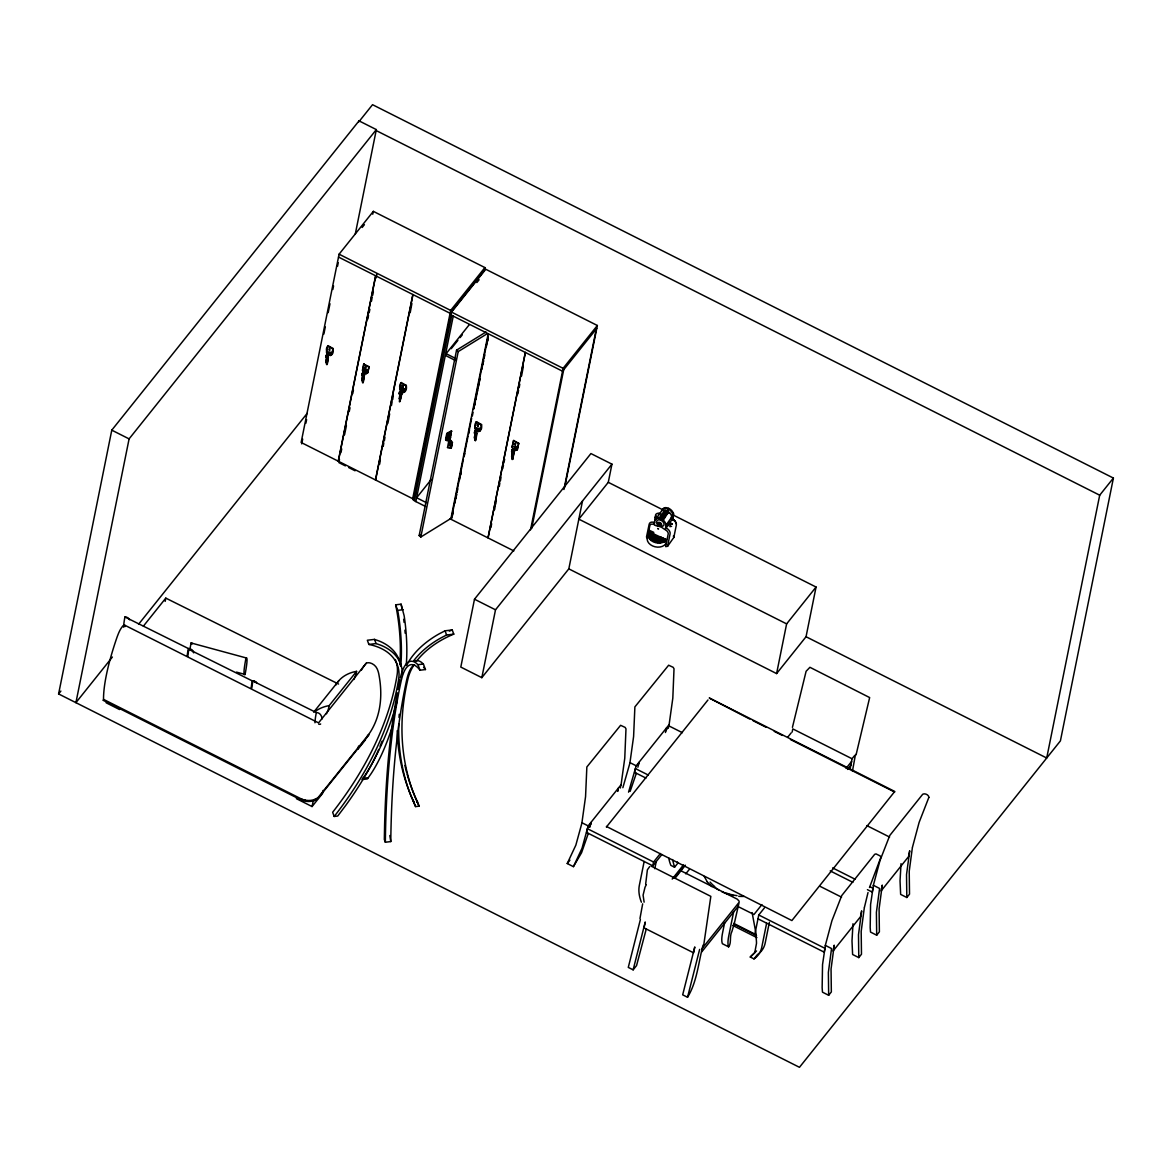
<?xml version="1.0" encoding="UTF-8"?>
<svg xmlns="http://www.w3.org/2000/svg" width="1172" height="1172" viewBox="0 0 1172 1172"><rect width="100%" height="100%" fill="white"/><g stroke="black" fill="none" stroke-linecap="round" stroke-linejoin="round"><path stroke-width="1.5" d="M389.822 835.519L390.774 841.569L385.339 842.243L384.328 839.518L384.592 825.454A454.941 128.407 83.1 0 1 397.323 692.784M658.078 524.587A4.117 2.666 35.3 0 1 658.195 519.914A4.117 2.666 35.3 0 1 663.821 523.122A4.117 2.666 35.3 0 1 660.788 526.125C659.558 525.261 656.364 523.708 660.012 525.862M327.486 358.837L327.501 357.533M363.408 376.3L363.525 376.402M400.824 395.74L400.765 394.407M475.92 434.885L475.935 433.581M513.014 452.407L513.072 453.725L513.175 452.333M639.956 918.57L642.666 903.846M666.912 510.904L665.476 510.377L659.191 518.42L664.099 511.446A2.183 1.377 -10.7 0 0 664.29 510.596L664.29 510.567M655.324 517.13L656.906 516.281M657.067 517.423C656.657 514.274 653.742 518.214 655.265 519.972M669.901 523.825L671.82 523.913M671.805 524.089L669.593 522.111L667.952 525.803M852.996 923.756L852 940.882L852.601 954.491L858.783 957.597L861.479 954.242L861.186 931.359L864.35 907.494M901.034 863.661L900.037 880.787L900.638 894.397L906.82 897.503L909.516 894.148L909.223 871.265L912.402 847.4M673.314 515.548L672.318 519.269L675.277 521.452A4.161 2.71 35.3 0 1 675.746 523.166L675.687 523.591M645.669 884.084L647.384 869.785L649.669 866.635M667.073 510.992L670.516 513.834A5.919 3.853 35.3 0 1 671.468 517.453L671.263 519.137L673.285 514.889A5.919 3.853 35.3 0 0 668.714 508.355A5.919 3.853 35.3 0 0 662.502 509.937L661.946 510.728M668.289 511.681L662.59 519.738L659.001 518.053M400.707 395.74L400.56 394.495M475.993 434.812L476.55 433.874M852.454 771.103L855.472 754.475M850.242 768.143L852.044 758.753L854.329 755.896M581.898 822.964L585.561 796.638L586.85 766.986L620.603 725.307L625.145 727.402L625.98 728.881L624.764 758.24L621.101 784.551M629.935 762.869L633.598 736.543L634.887 706.892L668.641 665.213L673.182 667.322L674.017 668.787L672.816 698.146L669.139 724.457M165.179 601.368L165.794 598.116L338.562 684.038M665.476 510.377L662.825 510.303A5.919 3.853 35.3 0 0 660.7 512.501C658.561 516.178 648.643 525.862 658.342 526.052A2.154 1.406 35.3 0 1 657.639 523.386A2.154 1.406 35.3 0 1 660.788 524.822A2.154 1.406 35.3 0 1 659.265 526.55M703.669 945.496L710.833 896.375L651.192 866.152M792.155 732.09L792.785 728.896L852.044 758.753M359.028 120.863L358.837 121.829L372.535 104.689L1113.4 478.059L1060.411 740.88L799.465 1067.311L58.6 693.941L111.779 430.153L359.028 120.863L376.344 129.594L355.248 234.254M376.344 129.594L129.096 438.885L75.916 702.658L112.38 657.053M338.518 257.064L450.077 313.29L484.314 270.454L484.9 267.582L373.341 211.356L339.089 254.192L301.131 442.474L412.69 498.701L413.863 497.236M301.717 443.88L302.684 439.104M305.892 423.195L306.61 419.62M323.868 334.049L325.303 326.915M328.175 312.66L329.977 303.738M332.848 289.484L333.566 285.909M337.521 266.308L338.239 262.733M326.446 352.113L328.028 345.652L333.082 348.509C334.87 360.654 322.022 352.289 328.028 345.652M325.919 361.738L327.032 356.185L328.233 358.91C326.68 371.421 325.01 359.526 327.296 356.127M326.798 359.965L326.827 361.987M329.273 350.501L329.537 349.183A1.831 1.143 42.7 0 1 329.083 349.168L329.098 348.919M326.563 362.031L326.856 359.76M326.856 364.521L327.984 358.954L327.032 356.185M329.654 350.838L329.654 348.802M331.486 354.97L333.082 348.509M372.755 214.227L373.341 211.356M375.626 275.757L338.239 461.167L339.397 459.717M375.743 275.83L338.356 461.241L339.528 459.776M340.964 452.641L341.711 448.92M344.553 434.812L346.414 425.641M349.227 411.636L350.018 407.739M352.699 393.748L353.431 390.1M367.92 318.945L368.521 315.283M369.165 312.763L369.869 309.276M371.509 301.116L372.11 297.468M372.681 295.315L373.385 291.828M376.183 277.94L376.783 274.307M363.657 364.199L362.426 370.249L364.433 368.77L366.953 370.176L367.481 373.106L369.077 366.646L363.657 364.199L368.697 367.056M362.807 369.839L364.023 363.789M361.914 379.875L363.027 374.322L364.228 377.047C362.675 389.558 361.005 377.662 363.276 374.264M364.829 367.334C366.865 365.254 365.019 371.685 365.532 367.319A1.831 1.143 42.7 0 1 365.078 367.305L364.99 367.378A1.831 1.143 42.7 0 0 365.459 367.407M362.558 380.168L362.837 377.897L362.822 380.138M362.851 382.658L363.979 377.106L363.027 374.322M369.077 366.646L367.862 372.667L366.235 373.751L364.184 371.832L364.917 373.062M375.465 479.934L412.852 294.524M375.582 479.993L412.969 294.582M379.625 464.273L380.27 460.45M383.229 446.444L383.815 442.826M384.357 440.818L384.958 437.171M387.903 423.268L389.646 413.906M391.492 405.439L392.093 401.82M392.664 399.637L393.265 395.99M410.185 312.748L411.899 303.533M296.37 798.645L312.06 806.556L312.983 801.985L315.078 799.363M399.652 389.016L401.249 382.555L406.303 385.412C408.09 397.557 395.242 389.192 401.249 382.555M399.139 398.641L400.253 393.074L401.454 395.814C396.678 412.559 402.084 388.943 400.018 391.873M399.681 398.553L400.414 397.059L400.048 398.89M402.186 385.705L402.23 386.145A1.831 1.143 42.7 0 0 402.685 386.159L402.758 386.086A1.831 1.143 42.7 0 1 402.304 386.057L402.392 385.749M399.784 398.934L400.077 396.663M402.538 385.837C404.604 385.427 401.718 389.866 402.685 386.159M402.758 386.086L402.421 387.478M400.077 401.425L401.205 395.858L399.564 391.712M402.875 387.742L403.315 385.822M323.135 790.426L322.52 793.488L312.06 806.556M404.706 391.873L406.303 385.412M358.573 746.11L357.958 749.157L365.488 739.737M412.69 498.701L450.663 310.419L484.9 267.582M413.277 500.107L451.249 311.825M564.758 487.142L597.354 325.494L485.779 269.267L451.542 312.104L450.971 314.975L562.531 371.202L596.768 328.365M451.762 315.297L414.361 500.84L425.553 506.48M415.84 501.587L453.256 316.044M469.298 324.659L446.107 353.68L445.712 355.585L455.469 360.507M463.394 459.248L451.528 518.083L420.821 537.01L419.166 535.56L456.553 350.15L486.028 331.984M420.821 537.01L458.208 351.6L487.376 333.61M449.345 435.75L447.059 436.98L446.049 439.808L450.634 437.376L451.396 430.871L446.81 433.318L445.594 439.368L446.429 440.526L447.572 439.91M446.049 439.808L447.279 433.757L451.85 431.325M448.7 434.68L449.081 434.255M448.671 435.838L449.447 433.787M447.543 447.47L448.642 441.698L452.407 442.386L451.279 447.938L447.543 447.47L451.279 447.938M450.488 435.398L451.396 430.871M449.345 445.199L449.403 444.686A1.465 0.996 6.6 0 0 450.092 444.481L450.092 444.671A1.465 0.996 6.6 0 1 449.403 444.891L449.535 445.184M449.33 444.994L449.521 444.979A1.729 1.187 6.6 0 0 450.048 444.833L450.282 446.429L450.649 444.408M451.264 447.748L452.407 442.386M488.197 333.742L450.81 519.152L451.967 517.687M464.112 455.674L468.068 436.072M468.785 432.497L471.657 418.243M473.459 409.321L488.197 336.232M452.231 515.709L452.949 512.149M454.751 503.242L456.553 494.335M459.424 480.081L461.211 471.173M464.083 456.919L464.801 453.359M468.756 433.772L469.474 430.197M472.345 415.943L473.063 412.383M473.781 408.823L476.301 396.356M477.019 392.796L479.89 378.541M481.692 369.634L483.494 360.727M486.365 346.473L488.153 337.565L487.567 341.199M452.333 515.9L453.081 512.193M455.923 498.071L456.641 494.511M457.051 492.504L457.769 488.914M460.596 474.909L461.314 471.334M474.616 405.38L475.334 401.806M475.832 399.403L477.634 390.452M478.22 387.551L480.007 378.629M482.893 364.375L483.611 360.8M484.08 358.456L484.783 354.97M474.88 428.161L476.477 421.7L481.516 424.557C483.303 436.717 470.47 428.337 476.477 421.7M474.352 437.786L475.48 432.234L476.682 434.959C475.129 447.47 473.459 435.574 475.729 432.175M475.642 436.218L475.012 438.079L475.349 435.896M477.356 425.172L477.517 425.216A1.831 1.143 42.7 0 0 477.986 425.231L477.912 425.319A1.831 1.143 42.7 0 1 477.443 425.29L477.605 424.894M475.012 438.079L475.554 435.911M477.956 424.938L478.088 426.886L477.986 425.231M475.305 440.569L476.418 435.017L475.48 432.234M479.919 431.018L481.516 424.557M568.816 568.86L776.597 673.578L786.617 623.885L578.836 519.152L608.283 482.322L611.945 464.156L590.922 453.564L474.484 599.214L460.801 667.073L481.824 677.665L568.816 568.86L582.499 501.001M490.995 527.532L491.625 523.738M494.599 509.703L495.185 506.084M495.727 504.107L496.327 500.459M499.272 486.527L499.858 482.908M500.415 480.828L501.015 477.18M502.744 468.639L503.462 465.079M503.901 462.852L504.634 459.278M517.965 393.836L518.551 390.203M519.196 387.698L519.782 384.138M521.555 376.007L523.298 366.69M513.702 440.467L512.105 446.928L513.702 440.467L518.757 443.324L517.16 449.784L518.757 443.324M511.593 456.553L512.706 450.986L513.907 453.725C510.875 467.833 512.457 452.099 512.164 450.473M514.508 444.012C516.559 441.917 514.698 448.363 515.211 443.998A1.831 1.143 42.7 0 1 514.757 443.968L514.669 444.056A1.831 1.143 42.7 0 0 515.138 444.071M512.237 456.846L512.516 454.575L512.501 456.802M512.53 459.336L513.658 453.769L512.706 450.986M481.824 677.665L495.507 609.806L611.945 464.156M530.535 529.861L563.102 368.33L597.354 325.494M531.707 528.411L563.688 369.737M563.937 489.5L596.299 328.951M590.263 825.469L590.864 822.524L589.824 827.315M658.884 525.73L659.045 524.924M656.818 540.746C655.837 529.436 676.054 550.796 657.419 537.391M660.935 520.28L668.714 508.355M663.22 510.23L664.099 510.567M667.63 513.761L667.894 512.413M673.343 536.073L673.9 537.333L667.571 546.313L665.667 546.621L668.23 533.787A4.161 2.71 35.3 0 0 665.476 529.832L665.769 525.51A6.065 4.424 11.4 0 0 666.282 524.455M749.787 719.051L709.221 697.97L894.749 791.466L791.891 920.562L606.481 826.48M669.197 524.03L669.593 522.111M668.333 523.884L670.238 524.748L669.857 526.668L671.615 526.316M617.703 791.144L618.289 788.199L617.615 791.393M667.571 546.313L670.076 533.89A5.596 3.633 35.3 0 0 665.769 527.737M673.827 537.465L676.332 525.041A5.596 3.633 35.3 0 0 672.025 518.888M638.301 765.375L638.901 762.43L637.876 767.221M665.447 732.529L666.341 728.105L665.652 731.299M644.161 861.479L639.341 885.373A42.983 27.498 38.6 0 0 641.392 902.206M653.58 862.021L587.348 828.648L586.586 832.472L652.819 865.844L653.58 862.021L660.393 853.509M654.796 868.73L656.232 861.567M724.648 922.584L722.582 932.824A42.983 10.328 -63.3 0 0 722.421 943.738L728.618 946.844C731.753 943.079 729.204 936.267 731.987 931.271A55.509 13.346 -63.3 0 1 734.126 924.239L739.151 902.235L702.468 948.104L701.691 951.928L738.375 906.059M733.584 912.05L728.764 935.945A42.983 10.328 -63.3 0 0 728.618 946.844M776.597 673.578L806.043 636.733L816.064 587.04L673.211 515.05M764.422 907.89L758.753 914.98L755.09 933.132L755.896 936.736A55.509 35.497 38.6 0 1 756.497 943.431L754.753 952.646L750.27 957.026L753.977 958.901L757.405 954.623A42.983 27.498 38.6 0 0 765.243 942.771L769.374 922.291M766.635 923.17L761.815 947.064A42.983 27.498 38.6 0 1 753.977 958.901M1113.4 478.059L1099.702 495.199L1046.713 758.02L806.043 636.733M329.098 353.944L326.871 355.424L328.893 353.827M329.083 354.193C328.16 354.091 327.97 354.53 328.189 355.175M364.873 371.978L362.968 373.648L363.598 372.843M365.093 372.081L363.862 374.322L362.28 373.385M401.483 392.517C402.055 388.122 400.106 394.788 402.113 390.73M401.483 392.298L400.297 391.536M513.351 449.945L512.428 450.019L513.453 450.253L514.772 448.378L513.629 450.048M640.395 919.537L628.28 967.398L633.144 969.845L636.557 965.567L646.255 929.015M699.64 949.393L687.539 997.269L682.675 994.823L694.791 946.947L693.604 952.836L644.058 927.872L645.245 921.983L633.144 969.845M703.068 945.115C698.409 962.49 697.062 981.946 687.539 997.269M792.433 727.358L806.102 671.292L809.925 667.293L869.653 697.574L856.073 754.841M448.979 440.233L449.696 441.214M588.168 825.879L582.03 848.264L573.416 866.65L567.233 863.53L575.848 845.144L581.986 822.773L588.168 825.879L620.984 784.844L620.296 788.038M668.333 727.944L669.022 724.75L636.206 765.785L628.544 792.169M825.264 945.614L831.93 920.709L841.745 895.554L874.664 854.344L876.026 853.905L880.289 856L880.875 857.318L869.478 887.526M864.467 907.201L868.013 892.537M873.301 885.519L879.967 860.614L889.782 835.46L922.701 794.264C924.708 792.887 929.162 794.953 928.825 797.473M912.505 847.107L919.126 822.378L928.898 797.297M448.964 440.042L449.55 441.522L450.986 440.95M447.865 439.295L450.356 441.17M450.912 440.906L448.905 440.233M476.462 431.223L474.689 432.234M664.949 529.583L659.88 526.169M327.75 355.673L327.428 354.31L326.197 355.35M362.192 373.707L362.895 372.506L363.672 373.267M400.736 391.638L399.476 392.034M474.631 431.399C475.451 429.201 477.502 431.662 475.261 430.739M513.717 449.799L512.574 449.169L511.871 450.151M588.285 833.438L581.561 852.733L573.416 866.65M636.323 773.344L630.14 791.364M449.154 440.115L450.297 439.822L451.308 441.141A2.915 1.187 -46.4 0 1 451.132 441.873L450.722 442.782M327.208 355.658L327.647 354.808M328.204 355.834L328.35 355.072M362.192 373.487L363.071 372.769M363.13 373.883L363.95 373.37M401.088 392.137L399.916 392.723L400.311 391.638M475.114 431.457L476.008 431.179L476.184 432.19M476.374 430.549L476.081 432.336L474.719 431.076M513.014 449.447C515.299 452.67 509.249 447.733 515.079 450.678L516.427 449.784L515.68 447.719L513.585 446.547L512.237 447.44L512.984 449.506M513.863 450.649L513.6 449.315M662.385 519.87L668.86 509.483A5.919 3.853 35.3 0 1 672.728 515.68M661.198 524.382L657.975 523.239L659.572 523.195M622.859 787.716L630.023 762.679L636.206 765.785M450.488 442.884L449.418 442.957A3.428 1.392 -46.4 0 1 449.55 442.137L449.711 441.756M450.077 441.214L449.667 442.108A2.915 1.187 -46.4 0 0 449.491 442.855L450.722 442.489M450.912 442.064L451.161 441.771A3.428 1.392 -46.4 0 0 451.367 440.906L450.444 440.994M657.199 517.277L655.338 516.94L656.877 517.526M661.902 519.328L659.748 518.2L662.048 519.313L667.615 511.256M672.86 519.474L672.464 518.947A6.065 4.424 11.4 0 1 671.585 519.841M671.864 523.811C667.234 524.455 674.882 522.331 670.238 524.748M449.696 441.815L450.546 440.643M327.208 357.636L327.647 358.866M326.168 357.196L326.021 356.815A3.428 2.08 39.4 0 1 326.094 356.024L327.457 355.526M326.446 355.907L326.255 356.171A2.915 1.773 39.4 0 0 326.124 356.933L326.387 357.724M364.023 376.051A2.915 1.773 39.4 0 0 364.155 375.289A2.915 1.773 39.4 0 1 364.096 375.963L363.349 376.505M364.038 376.417L364.258 376.109A3.428 2.08 39.4 0 0 364.404 375.23L364.346 374.908M474.763 431.765L474.543 432.072A3.428 2.08 39.4 0 0 474.382 432.951L474.543 433.596M512.765 449.55C510.26 451.747 515.49 450.326 511.93 450.986A2.915 1.773 39.4 0 0 511.798 451.733M513.775 452.641L512.823 453.154M513.717 453.095L513.937 452.788A3.428 2.08 39.4 0 0 514.01 451.982L513.365 450.502M327.838 355.35L327.896 356.361M327.94 354.501L327.882 356.171L326.285 355.248M362.851 373.004L364.111 375.025M363.833 373.487L362.705 373.78L364.14 373.839M400.194 391.682L399.476 393.074A2.915 1.773 39.4 0 0 399.344 393.821M401.498 392.415L400.326 393.221M475.407 430.842L475.143 431.867L477.546 429.992M660.481 518.669L666.194 510.611M661.374 519.064L662.927 520.104A2.139 1.333 -20.8 0 1 662.458 519.914M667.762 513.131L663.411 520.046M668.934 512.149C668.406 513.863 671.629 512.472 668.245 512.721A2.168 1.641 38.1 0 0 667.762 513.131M671.468 517.453L665.769 525.51A5.919 3.853 35.3 0 0 663.821 520.734L659.514 518.844M671.219 518.727L672.464 516.955M665.886 528.25L672.464 518.947M659.777 518.449L659.338 518.771M362.177 227.471L364.419 224.658M58.6 693.941L60.885 691.084M138.574 624.266L307.211 413.32M143.409 626.126L165.794 598.116M476.872 282.569L479.114 279.756M451.235 348.685L457.871 340.393M460.069 337.624L462.281 334.87M414.243 495.331L416.5 492.518M431.237 479.48L416.617 497.763L426.33 502.656M313.686 712.166L338.796 680.756M326.461 713.792A59.127 37.812 38.6 0 0 329.171 705.617L356.566 671.351A59.127 37.812 38.6 0 1 353.856 679.511M366.265 663.191L318.55 722.875L124.774 625.218A7.442 1.787 -63.3 0 0 118.811 632.675A26.136 6.285 -63.3 0 0 116.614 638.418A148.229 35.629 -63.3 0 0 103.517 699.362A5.142 1.231 -63.3 0 0 103.312 700.373L301.614 800.198A14.313 10.445 11.4 0 0 318.198 798.191L368.491 735.459A5.142 3.282 38.6 0 0 368.697 734.448A148.229 94.8 38.6 0 0 378.761 673.885A26.136 16.716 38.6 0 0 377.032 668.611A7.442 4.761 38.6 0 0 366.265 663.191A114.959 73.528 38.6 0 0 361.372 670.091M368.697 734.448L318.403 797.18A14.313 10.445 11.4 0 1 301.805 799.187L103.517 699.362M588.49 827.227L590.747 824.385M666.004 730.259L668.26 727.431M567.233 863.53L569.914 860.16M606.378 827.051L707.961 699.977M786.617 623.885L816.064 587.04M652.819 865.844L661.887 854.505M668.758 858.021A42.983 27.498 38.6 0 0 670.853 865.361L674.559 867.236L677.987 862.958L677.445 862.035M672.186 879.073L683.466 864.951M674.134 878.194L684.258 865.537M675.336 877.872L685.386 865.214M787.804 737.085L791.144 732.91M685.767 873.843L689.165 869.58M846.067 768.393L851.619 761.448L850.857 765.257L847.517 769.433M761.917 904.579L753.977 914.512L737.657 906.352M750.27 957.026L756.541 950.946M828.663 995.292L828.37 972.408L831.549 948.544L825.366 945.423L822.539 964.6L822.143 987.674L822.48 992.171L828.663 995.292L831.344 991.922L831.051 969.039L834.23 945.174L833.043 951.063L860.482 916.753L861.669 910.849L858.49 934.729L858.783 957.597M876.7 935.197L876.407 912.314L879.586 888.449L873.404 885.329L870.576 904.506L870.181 927.579L870.518 932.077L876.7 935.197L879.381 931.828L879.088 908.945L882.267 885.08L881.08 890.969L908.52 856.659L909.706 850.769L906.527 874.634L906.82 897.503M448.114 438.885L449.696 439.998M450.195 440.174L449.345 440.203L450.737 440.584M363.833 373.678L365.034 372.388M400.839 392.327L402.318 390.847M476.125 431.179L477.326 429.89M671.79 523.972L670.018 523.723M401.263 391.331L402.304 391.096M477.37 430.974L476.623 429.743L478.674 431.662L480.3 430.578L479.407 428.088M514.596 449.74L513.863 448.51L515.914 450.429L517.541 449.345L515.372 446.151L517.878 447.616M328.116 358.192L327.149 358.559M362.309 375.89L364.111 376.329M399.725 392.459L399.315 392.928A3.428 2.08 39.4 0 0 399.169 393.807L399.418 393.748M474.689 431.853L476.799 432.82M512.208 450.663L512.047 450.795A2.915 1.773 39.4 0 0 511.871 451.66M448.363 435.061L448.612 435.032A1.831 0.82 -45.9 0 0 449.037 434.607M328.145 355.702L326.929 355.936M400.531 392.84L401.366 392.605M405.087 391.433L403.461 392.517L402.201 391.8M419.166 535.56L420.396 534.813M447.059 436.98L450.531 435.164M416.456 661.36A66.555 41.416 -20.5 0 1 453.784 634.125L452.216 629.935L445.038 630.814L439.573 633.627A69.924 43.511 -20.5 0 0 406.596 665.462M453.784 634.125L446.605 635.004L441.126 637.817A69.924 43.511 -20.5 0 0 413.643 660.832M326.534 355.849L327.31 355.936M327.633 358.236L328.101 357.826A2.915 1.773 39.4 0 0 328.233 357.079L328.028 356.61M362.705 373.59L362.089 374.161A3.428 2.08 39.4 0 0 361.943 375.04M363.921 376.505L362.236 375.26M476.374 434.416L475.349 434.519M450.693 440.789L450.136 441.273M450.707 443.045L449.77 443.119M656.818 517.819L655.382 516.837M327.31 354.691L326.578 352.625L327.926 351.732L330.006 352.904L330.753 354.97L326.197 355.57M476.052 430.754L474.938 431.706M362.983 373.78L362.251 374.322A2.915 1.773 39.4 0 0 362.119 375.069L361.987 375.362M400.619 395.491L401.483 394.876A3.428 2.08 39.4 0 0 401.63 393.997L401.322 393.06M475.803 434.416L476.418 434.065A2.915 1.773 39.4 0 0 476.608 433.201L476.565 432.937M513.38 453.286L512.003 452.202M449.579 442.034A2.915 1.187 -46.4 0 0 449.403 442.767L450.927 442.489M399.769 663.982A66.555 18.781 83.1 0 0 395.653 604.825L401.088 604.166L404.15 615.783A69.924 19.734 83.1 0 1 406.215 665.271M395.653 604.825L397.704 610.363L403.139 609.704M400.56 666.194A69.924 43.511 -20.5 0 0 379.083 640.981L374.513 639.385L367.334 640.249L368.887 644.439A66.555 41.416 -20.5 0 1 398.627 679.379A451.469 280.928 -20.5 0 1 334.21 816.459L337.726 816.034L345.491 805.75A454.941 283.082 -20.5 0 0 396.942 701.838M368.887 644.439L376.08 643.56L380.651 645.157A69.924 43.511 -20.5 0 1 402.304 674.589M400.326 678.105A69.924 19.734 83.1 0 1 416.075 663.015L417.965 664.685L423.4 664.026L425.465 669.549L420.03 670.208A66.555 18.781 83.1 0 0 401.234 680.698A451.469 127.44 83.1 0 0 385.339 842.243M362.837 778.355L368.272 777.695M416.719 802.073L417.525 801.97L419.093 806.16L415.562 806.585L411.68 797.707A454.941 283.082 -20.5 0 1 398.744 723.857M512.75 449.447L513.512 449.638M659.06 518.302L658.371 518.244A5.919 3.853 35.3 0 0 655.002 520.558M362.353 373.604L363.203 373.809M400.692 395.404L399.549 394.29M190.084 648.424A59.127 4.263 -74.8 0 1 191.08 642.959L246.017 657.888A62.306 4.498 -74.8 0 1 245.08 674.442L236.495 672.113M475.656 434.534L474.763 433.801M654.181 524.631L653.654 524.411A4.161 2.71 35.3 0 0 649.903 525.364L647.296 538.168L646.49 537.084L649.156 524.28A5.596 3.633 35.3 0 1 655.002 522.785M672.977 516.222L673.006 516.237A6.065 4.424 11.4 0 0 673.314 512.838M660.407 536.908L666.355 539.633M363.51 372.886L363.774 373.692M123.573 627.167A75.682 18.62 -63.6 0 1 124.935 616.97L188.34 648.512A79.74 19.631 -63.6 0 1 193.717 652.863M251.804 688.111A75.682 18.62 -63.6 0 1 252.918 681.049L316.323 712.576A79.74 19.631 -63.6 0 1 322.241 718.802M187.769 656.437A75.682 18.62 -63.6 0 1 188.882 649.376L252.288 680.903A79.74 19.631 -63.6 0 1 256.038 682.5M376.153 130.546L1099.702 495.199M339.089 254.192L450.663 310.419M451.542 312.104L563.102 368.33M446.107 353.68L455.849 358.588M608.283 482.322L663.469 510.128M338.898 462.618L345.374 465.885M348.611 467.511L355.072 470.778M449.843 518.713L513.849 550.913M753.039 720.692L766.063 727.255M774.209 731.357L782.339 735.445M790.47 739.547L894.632 792.038M474.484 599.214L495.507 609.806M111.779 430.153L129.096 438.885M669.388 726.142L682.397 732.69M866.811 825.586L889.577 837.057M648.321 775.058L635.385 768.554L634.623 772.377L645.933 778.076M832.633 867.91L855.252 879.308M869.785 886.633L873.023 888.273L872.246 892.082L867.412 889.651M830.245 870.928L852.864 882.326M820.4 886.501L841.54 897.151M681.679 871.162L737.349 899.217L739.093 901.136M758.753 914.98L824.985 948.353L824.209 952.177L757.976 918.804M733.701 923.404L756.233 934.758L752.116 912.592M733.672 923.99L756.511 935.505M732.661 925.397L756.907 937.615M106.139 702.775L119.544 709.543M476.799 431.325L479.187 431.018L478.454 428.952L476.359 427.78L475.012 428.674L475.759 430.739M513.336 440.877L518.376 443.734M476.096 422.11L481.15 424.967M400.883 382.966L405.922 385.822M327.662 346.062L332.702 348.919M364.433 368.77L368.198 370.938M475.451 434.226L474.777 433.435M400.604 392.517L401.249 393.514M399.842 394.759L401.322 394.73A2.915 1.773 39.4 0 0 401.454 393.968M327.384 355.614L328.189 356.537M363.921 372.637L364.258 373.765M456.553 350.15L458.208 351.6M423.4 664.026L421.51 662.356A69.924 19.734 83.1 0 0 413.994 661.36M673.9 519.841L675.277 521.467M449.667 443.265L449.242 442.928A3.428 1.392 -46.4 0 1 449.447 442.049M326.065 357.152L327.428 358.339M707.273 881.857L711.961 886.662M401.146 392.81L401.513 393.748M363.906 374.044L364.287 374.996M674.559 867.236L672.508 859.559M704.255 876.422L707.258 881.827M511.93 452.656L511.622 451.718A3.428 2.08 39.4 0 1 511.768 450.839L511.959 450.063M410.112 793.517L414.009 802.395M445.038 630.814L446.605 635.004M417.965 664.685L420.03 670.208M374.513 639.385L376.08 643.56M413.086 800.286L415.562 806.585M334.21 816.459L332.643 812.284A451.469 280.928 -20.5 0 0 397.059 675.189A66.555 41.416 -20.5 0 0 395.286 659.558M475.261 427.751L476.154 430.241M330.958 352.04L331.866 354.53L330.24 355.614L327.721 354.193L326.812 351.703M644.117 902.162L643.091 895.13L645.01 887.292A55.509 35.497 38.6 0 1 646.314 884.772M511.842 456.509L512.779 459.292M474.616 437.742L475.554 440.526M399.388 398.597L400.341 401.381M362.163 379.831L363.1 382.614M326.168 361.694L327.12 364.477M476.55 432.585L476.784 433.23A3.428 2.08 39.4 0 1 476.638 434.109M513.863 451.616L513.834 451.967A2.915 1.773 39.4 0 1 513.702 452.714M401.337 393.777L401.381 394.056A2.915 1.773 39.4 0 1 401.249 394.803M364.184 374.937L364.331 375.318A3.428 2.08 39.4 0 1 364.184 376.197M362.163 375.348L362.192 374.981A2.915 1.773 39.4 0 1 362.309 374.234M328.189 356.801L328.336 357.182A3.428 2.08 39.4 0 1 328.189 358.061M397.704 610.363L398.714 616.443A69.924 19.734 83.1 0 1 400.78 665.93M658.137 524.397A2.154 1.406 35.3 0 1 658.84 522.316A2.154 1.406 35.3 0 1 661.565 524.192A2.154 1.406 35.3 0 1 659.924 525.627M662.092 510.201A5.919 3.853 35.3 0 1 668.157 509.146M661.198 518.976A5.919 1.245 -65.3 0 1 661.872 518.112M672.406 515.783A6.065 4.424 11.4 0 0 673.285 514.889L672.274 519.87A6.065 4.424 11.4 0 0 671.893 515.372M665.711 543.837A9.889 7.222 11.4 0 1 652.584 545.947A9.889 7.222 11.4 0 1 648.145 535.78M672.142 515.563A6.446 4.703 11.4 0 1 672.552 520.339M655.412 515.431A5.596 3.633 35.3 0 1 660.583 513.658M658.078 513.893A4.161 2.71 35.3 0 1 660.656 513.629M744.015 896.404A34.252 25.008 11.4 0 1 738.712 896.287M733.394 895.554A34.252 25.008 11.4 0 1 721.674 891.57M718.67 889.885A34.252 25.008 11.4 0 1 714.554 886.999M737.042 895.642A34.252 25.008 11.4 0 1 726.625 893.181M714.642 886.515A34.252 25.008 11.4 0 1 710.086 882.047M252.918 681.049A79.74 19.631 -63.6 0 1 256.668 682.646M314.946 722.772A75.682 18.62 -63.6 0 1 316.323 712.576M315.488 711.258A62.306 39.848 38.6 0 1 329.171 705.617M335.632 685.268A62.306 39.848 38.6 0 1 356.566 671.351M188.882 649.376A79.74 19.631 -63.6 0 1 193.541 652.174M251.174 687.964A75.682 18.62 -63.6 0 1 252.288 680.903M124.935 616.97A79.74 19.631 -63.6 0 1 129.594 619.783M187.227 655.573A75.682 18.62 -63.6 0 1 188.34 648.512M245.08 674.442A59.127 4.263 -74.8 0 1 246.017 657.888M191.08 642.959A62.306 4.498 -74.8 0 1 192.047 644.131M305.321 800.256A12.057 8.805 11.4 0 1 303.768 799.905M302.288 799.407A12.057 8.805 11.4 0 1 300.867 798.791M320.659 724.003A7.457 1.157 -69 0 0 320.381 724.237L319.648 724.325A7.457 4.498 47.6 0 0 318.74 724.237M368.491 735.459A13.581 8.687 38.6 0 1 367.466 735.342M124.774 625.218A114.959 27.645 -63.3 0 1 124.862 626.683M103.693 700.138A13.581 3.267 -63.3 0 1 103.312 700.373M401.088 604.166A66.555 18.781 83.1 0 1 401.967 608.634M403.681 619.314A66.555 18.781 83.1 0 1 404.091 622.405M404.911 630.155A66.555 18.781 83.1 0 1 405.175 633.246M382.028 741.187A454.941 128.407 83.1 0 1 380.065 746.212M378.717 749.45A454.941 128.407 83.1 0 1 365.576 774.472L361.972 779.57L367.407 778.911L371.011 773.813A454.941 128.407 83.1 0 0 391.858 728.032M393.338 723.314A454.941 128.407 83.1 0 1 392.356 726.479M414.507 664.7A66.555 18.781 83.1 0 0 406.669 680.024A451.469 127.44 83.1 0 0 390.774 841.569M423.561 667.322A66.555 18.781 83.1 0 1 425.465 669.549M397.967 689.458A454.941 128.407 83.1 0 1 399.974 679.687M413.584 665.535A66.555 41.416 -20.5 0 0 408.12 678.222A451.469 280.928 -20.5 0 0 419.093 806.16M449.345 631.151A66.555 41.416 -20.5 0 1 452.216 629.935M410.112 793.517A454.941 283.082 -20.5 0 1 397.191 730.727M399.022 717.484A454.941 283.082 -20.5 0 1 399.227 714.29M417.525 801.97A451.469 280.928 -20.5 0 1 407.065 773.989M406.596 772.289A451.469 280.928 -20.5 0 1 404.897 765.433M451.469 440.98A3.428 1.392 -46.4 0 1 451.264 441.859M474.631 432.893A2.915 1.773 39.4 0 1 474.763 432.146M326.021 356.815A3.428 2.08 39.4 0 1 326.168 355.936M328.16 357.152A2.915 1.773 39.4 0 1 328.028 357.9M399.242 393.719A3.428 2.08 39.4 0 1 399.388 392.84M401.557 394.07A3.428 2.08 39.4 0 1 401.41 394.964M362.016 374.967A3.428 2.08 39.4 0 1 362.163 374.088M648.541 533.597L656.423 537.098L648.57 533.553M649.054 532.894L656.935 536.395L649.068 532.835M654.342 538.314C656.408 542.49 658.225 535.575 654.342 538.314M657.595 536.82L665.476 540.307L657.653 536.717M657.258 538.534L664.099 541.552L657.287 538.49M648.424 534.476L655.104 537.435L648.424 534.476M650.401 539.193L653.932 540.644L650.431 539.149M654.562 541.112L658.078 542.548L654.577 541.054M525.305 352.435L488.035 537.904L525.422 352.494M649.244 530.271L648.863 532.147L653.317 534.198L653.698 532.322L649.244 530.271M657.14 539.428L663.176 542.065L657.14 539.428M648.336 535.384L654.342 538.007L648.336 535.384M656.071 539.867L661.74 542.358L656.144 539.779M648.761 536.512L654.196 538.886L648.761 536.512M649.2 537.655L654.43 539.926L649.229 537.596M655.089 540.351L660.305 542.636L655.089 540.351M648.951 531.736L648.131 533.45A9.889 7.222 11.4 0 0 653.405 541.904A9.889 7.222 11.4 0 0 665.095 541.244L666.516 539.794L648.936 531.766M657.726 528.572L658.591 528.968L657.858 528.513M448.231 439.266C447.601 441.361 450.341 437.757 448.231 439.266M447.968 437.947L446.766 439.925L447.455 440.877L450.561 437.874L449.872 436.922L447.968 437.947M363.906 369.869L362.558 370.762L363.305 372.828L365.4 374L366.748 373.106L366.001 371.041L363.906 369.869M401.146 388.635L399.798 389.529L400.531 391.595L402.626 392.767L403.974 391.873L403.227 389.807L401.146 388.635M404.179 388.943L401.659 387.522L404.179 388.972"/></g></svg>
